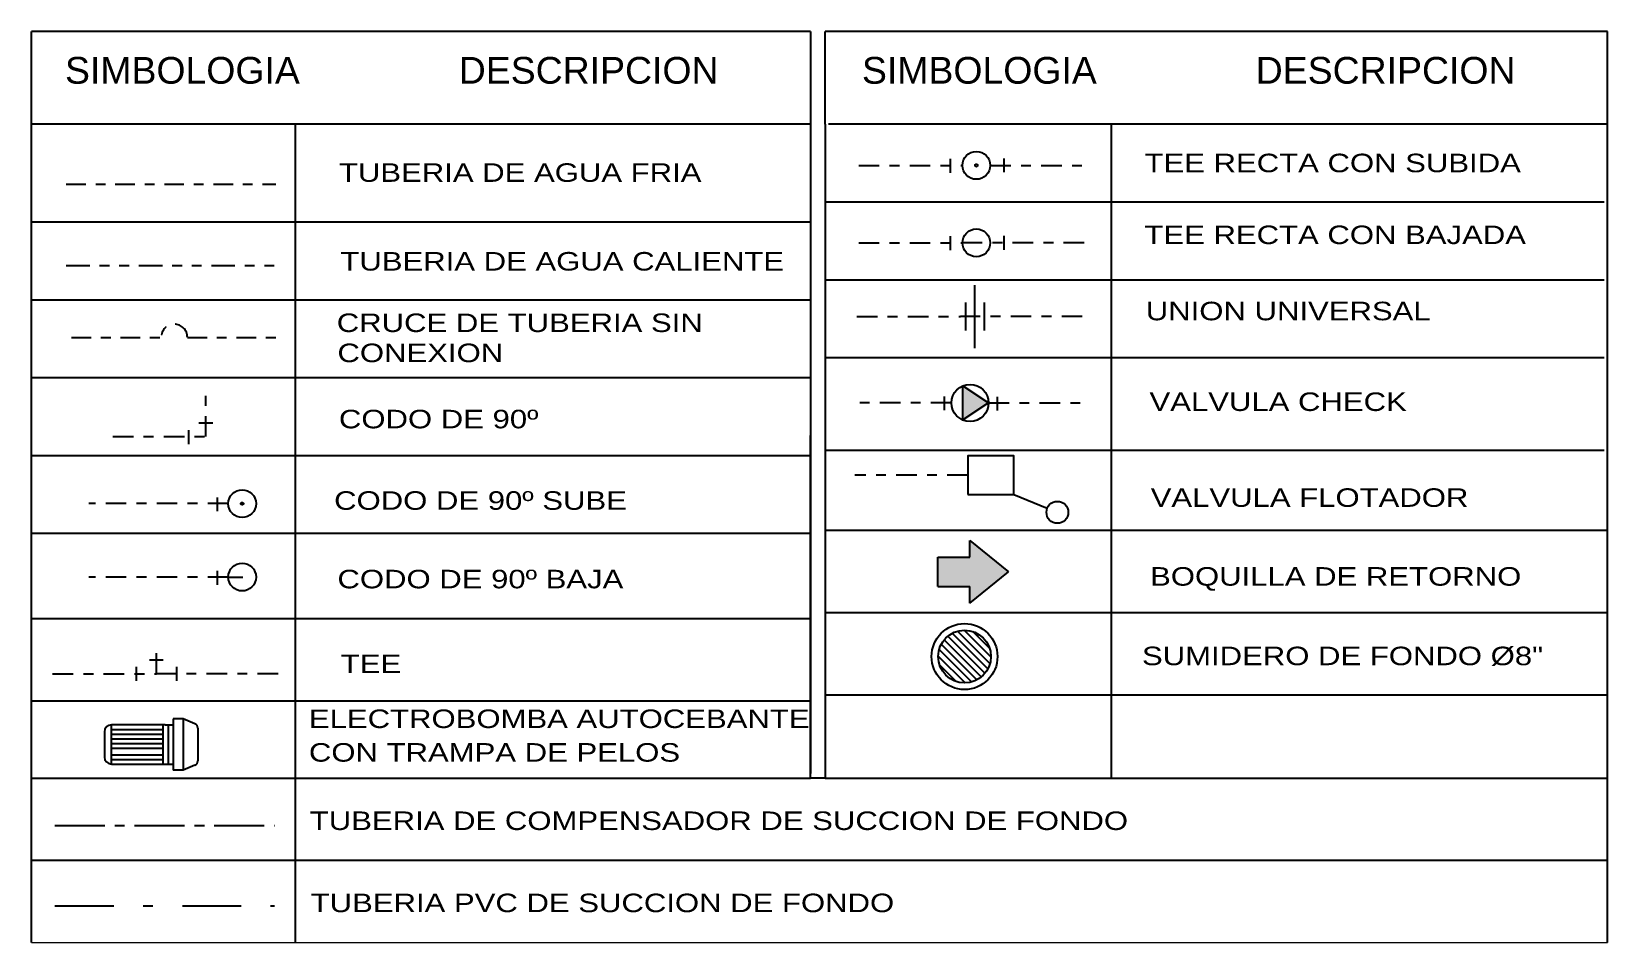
# Model space of a CAD drawing. Header units: millimetres. Extents: x 300 to 403, y 95 to 158.
# Drawn here: x 353.13 to 369.19, y 125.56 to 134.86 of the extents above; entities that cross this region are included whole.
import ezdxf

# ---------------------------------------------------------------- set-up
doc = ezdxf.new("R2010")
doc.units = ezdxf.units.MM
for name, pattern in [('ACAD_ISO04W100', [30.5, 24, -3, 0.5, -3]), ('ACAD_ISO12W100', [22, 12, -3, 0.5, -3, 0.5, -3]), ('CENTERX2', [101.6, 63.5, -12.7, 12.7, -12.7]), ('DASHDOT', [1, 0.5, -0.25, 0, -0.25]), ('DASHDOTX2', [2, 1, -0.5, 0, -0.5]), ('DIVIDE2', [0.625, 0.25, -0.125, 0, -0.125, 0, -0.125])]:
    doc.linetypes.add(name, pattern=pattern)
doc.layers.get('0').update_dxf_attribs({"lineweight": 15})
doc.layers.add('03', color=3, linetype='Continuous', lineweight=30)
doc.layers.add('04', color=4, linetype='Continuous', lineweight=40)
for name, color, linetype in [('AGUAC', 120, 'DIVIDE2'), ('AGUAF', 3, 'ACAD_ISO04W100'), ('LAYER2', 4, 'Continuous'), ('LINEA-1', 1, 'Continuous'), ('LINEA-3', 3, 'Continuous'), ('TEXTOS', 1, 'Continuous'), ('TRAZO03', 3, 'Continuous')]:
    doc.layers.add(name, color=color, linetype=linetype)
doc.styles.add('F-1', font='arial.ttf', dxfattribs={"height": 0.3})

# ---------------------------------------------------------------- blocks, each defined once
blk = doc.blocks.new('A$C4DCD772D')
at = {"layer": 'AGUAF', "color": 43, "linetype": 'DASHDOT', "ltscale": 0.4}
blk.add_line((1.099, 0.467), (0, 0.467), dxfattribs=at)
at = {"layer": 'TRAZO03', "linetype": 'Continuous', "ltscale": 0.13}
blk.add_line((1.545, 0.278), (1.87, 0.146), dxfattribs=at)
blk.add_lwpolyline([(1.099, 0.278), (1.545, 0.278), (1.545, 0.656), (1.099, 0.656)], close=True, dxfattribs=at)
blk.add_circle((1.968, 0.106), 0.106, dxfattribs=at)
blk = doc.blocks.new('A$C2C080543')
at = {"layer": 'TRAZO03', "linetype": 'Continuous', "ltscale": 0.13}
blk.add_hatch(color=256, dxfattribs=at).paths.add_polyline_path([(1.3, 0.18), (1.049, 0.345), (1.049, 0.015)])
at = {"layer": 'AGUAF', "color": 43, "linetype": 'DASHDOT', "ltscale": 0.4}
for p, q in [((0.94, 0.18), (0, 0.18)), ((1.3, 0.18), (2.241, 0.18))]:
    blk.add_line(p, q, dxfattribs=at)
at = {"layer": 'TRAZO03', "linetype": 'Continuous', "ltscale": 0.13}
for p, q in [((1.049, 0.345), (1.3, 0.18)), ((1.049, 0.015), (1.049, 0.345)), ((0.868, 0.244), (0.868, 0.109)), ((1.3, 0.18), (1.049, 0.015)), ((1.385, 0.24), (1.385, 0.105))]:
    blk.add_line(p, q, dxfattribs=at)
blk.add_circle((1.12, 0.18), 0.18, dxfattribs=at)
blk = doc.blocks.new('A$C70045EF9')
at = {"layer": 'AGUAC', "linetype": 'ACAD_ISO04W100', "ltscale": 0.13}
for p, q in [((1.146, 0), (1.146, 0.612)), ((1.056, 0.441), (1.056, 0.171)), ((1.236, 0.441), (1.236, 0.171))]:
    blk.add_line(p, q, dxfattribs=at)
at = {"layer": 'AGUAF', "color": 43, "linetype": 'DASHDOT', "ltscale": 0.4}
for p in [(0, 0.306), (2.19, 0.306)]:
    blk.add_line(p, (1.007, 0.306), dxfattribs=at)
blk = doc.blocks.new('A$C4E6053AB')
at = {"layer": 'AGUAC', "linetype": 'Continuous', "ltscale": 0.13}
blk.add_circle((1.142, 0.135), 0.135, dxfattribs=at)
at = {"layer": 'AGUAF', "color": 43, "linetype": 'DASHDOT', "ltscale": 0.4}
for p in [(0, 0.135), (2.19, 0.135)]:
    blk.add_line(p, (1.007, 0.135), dxfattribs=at)
at = {"layer": 'LINEA-3', "linetype": 'ACAD_ISO04W100', "ltscale": 0.01}
for p, q in [((0.889, 0.199), (0.889, 0.064)), ((1.41, 0.202), (1.41, 0.067))]:
    blk.add_line(p, q, dxfattribs=at)
blk = doc.blocks.new('A$C11315A1E')
at = {"layer": 'AGUAC', "linetype": 'Continuous', "ltscale": 0.13}
blk.add_circle((1.142, 0.135), 0.135, dxfattribs=at)
at = {"layer": 'AGUAC', "linetype": 'ACAD_ISO04W100', "ltscale": 0.13}
blk.add_circle((1.142, 0.135), 0.0127, dxfattribs=at)
at = {"layer": 'AGUAF', "color": 43, "linetype": 'DASHDOT', "ltscale": 0.4}
for p, q in [((0, 0.135), (1.007, 0.135)), ((1.277, 0.135), (2.19, 0.135))]:
    blk.add_line(p, q, dxfattribs=at)
at = {"layer": 'LINEA-3', "linetype": 'ACAD_ISO04W100', "ltscale": 0.01}
for p, q in [((0.889, 0.199), (0.889, 0.064)), ((1.41, 0.203), (1.41, 0.068))]:
    blk.add_line(p, q, dxfattribs=at)
blk = doc.blocks.new('A$C5E8E7578')
at = {"layer": 'AGUAF', "color": 43, "linetype": 'DASHDOT', "ltscale": 0.4}
for p, q in [((0.904, 0.073), (0.904, 0.536)), ((0, 0.073), (0.904, 0.073))]:
    blk.add_line(p, q, dxfattribs=at)
at = {"layer": 'LINEA-3', "linetype": 'ACAD_ISO04W100', "ltscale": 0.01}
for p, q in [((0.836, 0.208), (0.971, 0.208)), ((0.734, 0.135), (0.734, 0))]:
    blk.add_line(p, q, dxfattribs=at)
blk = doc.blocks.new('A$C4BB93EAF')
at = {"layer": 'AGUAF', "color": 43, "linetype": 'Continuous', "ltscale": 0.4}
for p, q in [((0.667, 0.498), (0.667, 0)), ((0.764, 0.498), (0.667, 0.498)), ((0.879, 0.45), (0.764, 0.498)), ((0.764, 0.498), (0.764, 0)), ((0, 0.371), (0, 0.127)), ((0.591, 0.439), (0.068, 0.439)), ((0.068, 0.059), (0.068, 0.439)), ((0.068, 0.394), (0.571, 0.394)), ((0.068, 0.348), (0.571, 0.348)), ((0.571, 0.059), (0.571, 0.439)), ((0.591, 0.439), (0.667, 0.439)), ((0.619, 0.439), (0.619, 0.059)), ((0.908, 0.408), (0.908, 0.089)), ((0.068, 0.303), (0.571, 0.303)), ((0.068, 0.257), (0.571, 0.257)), ((0.068, 0.212), (0.571, 0.212)), ((0.068, 0.149), (0.571, 0.149)), ((0.068, 0.104), (0.571, 0.104)), ((0.068, 0.059), (0.591, 0.059)), ((0.591, 0.059), (0.667, 0.059)), ((0.879, 0.047), (0.764, 0)), ((0.764, 0), (0.667, 0))]:
    blk.add_line(p, q, dxfattribs=at)
for centre, radius, start, end in [((0.068, 0.371), 0.0681, 90, 180), ((0.862, 0.408), 0.0454, 0, 67.7435), ((0.068, 0.127), 0.0681, 180, 270), ((0.862, 0.089), 0.0454, 292.2565, 0)]:
    blk.add_arc(centre, radius, start, end, dxfattribs=at)
blk = doc.blocks.new('A$C665E7070')
at = {"layer": 'AGUAC', "linetype": 'Continuous', "ltscale": 0.13}
blk.add_circle((1.488, 0.135), 0.135, dxfattribs=at)
at = {"layer": 'AGUAF', "color": 43, "linetype": 'DASHDOT', "ltscale": 0.4}
blk.add_line((1.353, 0.135), (0, 0.135), dxfattribs=at)
at = {"layer": 'LINEA-3', "linetype": 'ACAD_ISO04W100', "ltscale": 0.01}
blk.add_line((1.245, 0.196), (1.245, 0.061), dxfattribs=at)
blk.add_circle((1.488, 0.135), 0.0127, dxfattribs=at)
blk = doc.blocks.new('A$C02D924EC')
at = {"layer": 'AGUAC', "linetype": 'ACAD_ISO04W100', "ltscale": 0.13}
blk.add_line((1.353, 0.135), (1.494, 0.135), dxfattribs=at)
at = {"layer": 'AGUAC', "linetype": 'Continuous', "ltscale": 0.13}
blk.add_circle((1.488, 0.135), 0.135, dxfattribs=at)
at = {"layer": 'AGUAF', "color": 43, "linetype": 'DASHDOT', "ltscale": 0.4}
blk.add_line((1.353, 0.135), (0, 0.135), dxfattribs=at)
at = {"layer": 'LINEA-3', "linetype": 'ACAD_ISO04W100', "ltscale": 0.01}
blk.add_line((1.245, 0.196), (1.245, 0.061), dxfattribs=at)
blk = doc.blocks.new('A$C48EB70F2')
at = {"layer": 'AGUAF', "color": 43, "linetype": 'DASHDOT', "ltscale": 0.4}
for p, q in [((1.007, 0.067), (1.007, 0.362)), ((0, 0.067), (1.007, 0.067)), ((2.19, 0.067), (1.007, 0.067))]:
    blk.add_line(p, q, dxfattribs=at)
at = {"layer": 'LINEA-3', "linetype": 'ACAD_ISO04W100', "ltscale": 0.01}
for p, q in [((0.939, 0.202), (1.074, 0.202)), ((0.811, 0.135), (0.811, 0)), ((1.203, 0.135), (1.203, 0))]:
    blk.add_line(p, q, dxfattribs=at)
blk = doc.blocks.new('A$C5E051C0A')
at = {"layer": 'AGUAF', "linetype": 'Continuous', "ltscale": 0.4}
blk.add_hatch(color=43, dxfattribs=at).paths.add_polyline_path([(0.003, 0.446, 0.004264), (0, 0.303), (0, 0.16), (0.308, 0.16), (0.308, 0), (0.686, 0.303), (0.308, 0.607), (0.308, 0.446)])
at = {"layer": 'AGUAF', "color": 43, "linetype": 'Continuous', "ltscale": 0.4}
for p, q in [((0.308, 0.607), (0.686, 0.303)), ((0.308, 0.446), (0.308, 0.607)), ((0, 0.446), (0.308, 0.446)), ((0, 0.16), (0, 0.446)), ((0, 0.16), (0.308, 0.16)), ((0.308, 0), (0.686, 0.303)), ((0.308, 0), (0.308, 0.16))]:
    blk.add_line(p, q, dxfattribs=at)
blk = doc.blocks.new('A$C290A5BF7')
at = {"layer": 'AGUAF', "linetype": 'Continuous', "ltscale": 0.4}
h = blk.add_hatch(dxfattribs=at)
h.set_pattern_fill('ANSI31', color=43, scale=0.016011, angle=90, style=0)
h.set_pattern_definition([(135, (108.252404, -119.007426), (-0.03594678, -0.03594678), [])])
h.paths.add_polyline_path([(0.064, 0.32, 1), (0.576, 0.32, 1)])
at = {"layer": 'AGUAF', "color": 43, "linetype": 'Continuous', "ltscale": 0.4}
for radius in [0.32, 0.256]:
    blk.add_circle((0.32, 0.32), radius, dxfattribs=at)

msp = doc.modelspace()

# ---------------------------------------------------------------- linework, layer by layer
at = {"color": 2}
msp.add_line((353.126, 125.564), (369.195, 125.564), dxfattribs=at)
at = {"layer": 'AGUAF', "color": 43, "linetype": 'DASHDOT', "ltscale": 0.4}
msp.add_line((353.48, 133.299), (355.618, 133.299), dxfattribs=at)
at = {"layer": 'AGUAF', "color": 6, "linetype": 'DASHDOTX2', "ltscale": 0.6}
msp.add_line((353.364, 125.936), (355.603, 125.936), dxfattribs=at)
at = {"layer": 'AGUAF', "color": 43, "linetype": 'DASHDOT', "ltscale": 0.4}
msp.add_lwpolyline([(353.533, 131.736), (354.447, 131.736, -1), (354.715, 131.736), (355.629, 131.736)], format="xyb", dxfattribs=at)
at = {"layer": 'LAYER2', "color": 43, "linetype": 'CENTERX2', "ltscale": 0.008}
msp.add_line((353.364, 126.758), (355.603, 126.758), dxfattribs=at)
at = {"layer": 'LINEA-1', "color": 2, "linetype": 'Continuous'}
for p, q in [((353.126, 125.564), (353.126, 134.855)), ((361.069, 134.855), (361.069, 127.286)), ((369.195, 134.855), (361.218, 134.855)), ((361.218, 133.91), (361.218, 134.855)), ((361.069, 133.91), (353.126, 133.91)), ((361.218, 133.91), (361.218, 127.239)), ((369.195, 133.91), (361.251, 133.91)), ((369.195, 125.564), (369.195, 133.91)), ((361.069, 127.239), (361.069, 130.735)), ((361.218, 127.239), (361.069, 127.239))]:
    msp.add_line(p, q, dxfattribs=at)
at = {"layer": 'LINEA-1', "color": 2, "linetype": 'Continuous', "ltscale": 0.13}
for p, q in [((361.069, 134.855), (353.126, 134.855)), ((369.195, 133.91), (369.195, 134.855))]:
    msp.add_line(p, q, dxfattribs=at)
at = {"layer": 'LINEA-1', "linetype": 'Continuous'}
for p, q in [((355.817, 125.564), (355.817, 133.91)), ((364.138, 127.239), (364.138, 133.91)), ((361.218, 133.117), (369.161, 133.117)), ((353.126, 132.913), (361.069, 132.913)), ((361.218, 132.323), (369.161, 132.323)), ((353.126, 132.119), (361.069, 132.119)), ((361.218, 131.529), (369.161, 131.529)), ((361.218, 131.529), (369.161, 131.529)), ((361.218, 131.529), (369.161, 131.529)), ((353.126, 131.325), (361.069, 131.325)), ((353.126, 130.531), (361.069, 130.531)), ((361.218, 130.584), (369.161, 130.584)), ((353.126, 129.737), (361.069, 129.737)), ((353.126, 129.737), (361.069, 129.737)), ((361.218, 129.769), (369.195, 129.769)), ((361.218, 129.769), (369.161, 129.769)), ((361.218, 129.769), (369.161, 129.769)), ((361.218, 129.769), (369.161, 129.769)), ((361.218, 128.929), (369.195, 128.929)), ((353.126, 128.868), (361.069, 128.868)), ((361.218, 128.089), (369.195, 128.089)), ((353.126, 128.027), (361.069, 128.027)), ((353.126, 127.239), (361.069, 127.239)), ((361.218, 127.239), (369.195, 127.239)), ((353.126, 126.402), (369.195, 126.402))]:
    msp.add_line(p, q, dxfattribs=at)
at = {"layer": 'LINEA-3', "color": 43, "linetype": 'ACAD_ISO12W100', "ltscale": 0.02}
msp.add_line((353.48, 132.468), (355.618, 132.468), dxfattribs=at)

# ---------------------------------------------------------------- block references
at = {"layer": '04', "linetype": 'Continuous', "xscale": 1.050000000000011, "yscale": 1.050000000000011, "zscale": 1.050000000000011}
for name, p in [('A$C11315A1E', (361.56, 133.348)), ('A$C4E6053AB', (361.56, 132.558)), ('A$C70045EF9', (361.54, 131.627)), ('A$C5E8E7578', (353.954, 130.647)), ('A$C2C080543', (361.519, 130.878)), ('A$C4DCD772D', (361.519, 129.84)), ('A$C665E7070', (353.711, 129.898)), ('A$C5E051C0A', (362.368, 129.026)), ('A$C02D924EC', (353.711, 129.149)), ('A$C290A5BF7', (362.303, 128.144)), ('A$C48EB70F2', (353.341, 128.233)), ('A$C4BB93EAF', (353.869, 127.322))]:
    msp.add_blockref(name, p, dxfattribs=at)

# ---------------------------------------------------------------- texts
at = {"layer": '03', "color": 3, "ltscale": 0.25, "style": 'F-1', "width": 1.2}
for s, p in [('TEE RECTA CON SUBIDA', (364.474, 133.42)), ('TUBERIA DE AGUA FRIA', (356.26, 133.322)), ('TEE RECTA CON BAJADA', (364.473, 132.687)), ('TUBERIA DE AGUA CALIENTE', (356.275, 132.417)), ('UNION UNIVERSAL', (364.487, 131.91)), ('CRUCE DE TUBERIA SIN', (356.238, 131.79)), ('CONEXION', (356.245, 131.483)), ('VALVULA CHECK', (364.525, 130.985)), ('CODO DE 90º ', (356.26, 130.808)), ('CODO DE 90º SUBE', (356.211, 129.977)), ('VALVULA FLOTADOR', (364.537, 130.007)), ('CODO DE 90º BAJA', (356.245, 129.176)), ('BOQUILLA DE RETORNO', (364.531, 129.203)), ('SUMIDERO DE FONDO %%c8"', (364.448, 128.392)), ('TEE', (356.279, 128.311)), ('ELECTROBOMBA AUTOCEBANTE', (355.954, 127.751)), ('CON TRAMPA DE PELOS', (355.954, 127.408)), ('TUBERIA DE COMPENSADOR DE SUCCION DE FONDO', (355.963, 126.711)), ('TUBERIA PVC DE SUCCION DE FONDO', (355.972, 125.873))]:
    msp.add_text(s, height=0.189, dxfattribs=at).set_placement(p)
at = {"layer": 'TEXTOS', "color": 4, "ltscale": 0.25, "style": 'F-1'}
for s, p in [('SIMBOLOGIA', (353.467, 134.323)), ('DESCRIPCION', (357.482, 134.323)), ('SIMBOLOGIA', (361.593, 134.323)), ('DESCRIPCION', (365.608, 134.323))]:
    msp.add_text(s, height=0.273, dxfattribs=at).set_placement(p)

doc.saveas('drawing.dxf')
